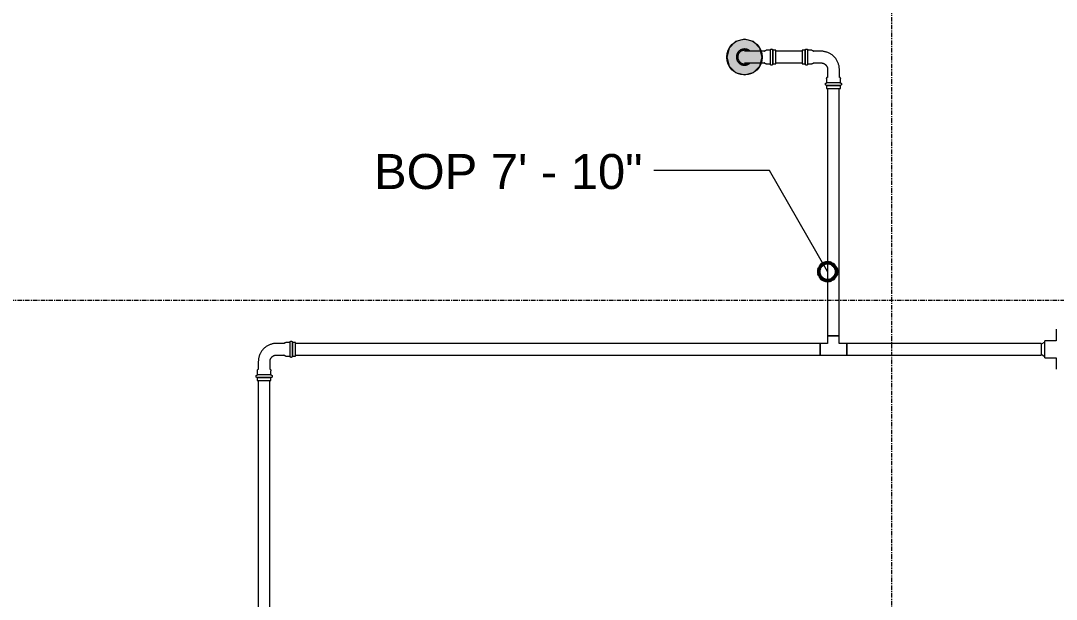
# Model space of a CAD drawing. Header units: inches. Extents: x -3679 to 241, y -496 to 1784.
# Drawn here: x -2538.9 to -2422.5, y 165.4 to 230.4 of the extents above; entities that cross this region are included whole.
import ezdxf

# ---------------------------------------------------------------- set-up
doc = ezdxf.new("R2010")
doc.units = ezdxf.units.IN
doc.header["$MEASUREMENT"] = 0
doc.linetypes.add('Grid Line', pattern=[0.875, 0.5, -0.125, 0.125, -0.125])
for name, color, linetype, lineweight in [('A-ANNO-NOTE', 250, 'Continuous', 9), ('G-ANNO-DIMS', 251, 'Continuous', 9), ('P-PIPE', 1, 'Continuous', 9), ('S-GRID', 8, 'Continuous', 9)]:
    doc.layers.add(name, color=color, linetype=linetype, lineweight=lineweight)
doc.styles.add('Arial', font='arial.ttf', dxfattribs={"height": 3.934132})

# ---------------------------------------------------------------- blocks, each defined once
blk = doc.blocks.new('Victaulic-VicPress316-Elbow 90-45deg Style P568_P571 - Standard-V1-SECOND LEVEL')
at = {"layer": 'P-PIPE'}
for p, q in [((-0.77, 3.52), (-0.77, 3.18)), ((0.77, 3.52), (-0.77, 3.52)), ((0.77, 3.18), (0.77, 3.52)), ((-0.77, 3.18), (0.77, 3.18)), ((-0.77, 2.89), (-0.77, 2.44)), ((-0.77, 2.89), (0.77, 2.89)), ((0.77, 2.44), (0.77, 2.89)), ((-0.66, 2.28), (-0.66, 1.39)), ((0.66, 1.39), (0.66, 2.28)), ((-3.18, 0.77), (-3.52, 0.77)), ((-3.52, 0.77), (-3.52, -0.77)), ((-3.18, -0.77), (-3.18, 0.77)), ((-2.44, 0.77), (-2.89, 0.77)), ((-2.89, -0.77), (-2.89, 0.77)), ((-1.39, 0.66), (-2.28, 0.66)), ((-3.52, -0.77), (-3.18, -0.77)), ((-2.89, -0.77), (-2.44, -0.77)), ((-2.28, -0.66), (-1.39, -0.66))]:
    blk.add_line(p, q, dxfattribs=at)
at = {"layer": 'P-PIPE', "flags": 128}
for points in [[(-0.77, 2.89), (-0.77, 2.89), (-0.78, 2.89), (-0.78, 2.89), (-0.79, 2.89), (-0.8, 2.89), (-0.8, 2.89), (-0.81, 2.9), (-0.81, 2.9), (-0.82, 2.9), (-0.82, 2.9), (-0.83, 2.9), (-0.83, 2.91), (-0.84, 2.91), (-0.84, 2.91), (-0.85, 2.92), (-0.85, 2.92), (-0.86, 2.92), (-0.86, 2.93), (-0.87, 2.93), (-0.87, 2.93), (-0.87, 2.94), (-0.88, 2.94), (-0.88, 2.95), (-0.89, 2.95), (-0.89, 2.96), (-0.89, 2.96), (-0.89, 2.97), (-0.9, 2.97), (-0.9, 2.98), (-0.9, 2.98), (-0.9, 2.99), (-0.91, 2.99), (-0.91, 3), (-0.91, 3.01), (-0.91, 3.01), (-0.91, 3.02), (-0.91, 3.02), (-0.91, 3.03), (-0.91, 3.03), (-0.91, 3.04), (-0.91, 3.05), (-0.91, 3.05), (-0.91, 3.06), (-0.91, 3.06), (-0.91, 3.07), (-0.91, 3.07), (-0.91, 3.08), (-0.9, 3.09), (-0.9, 3.09), (-0.9, 3.1), (-0.9, 3.1), (-0.89, 3.11), (-0.89, 3.11), (-0.89, 3.12), (-0.88, 3.12), (-0.88, 3.13), (-0.88, 3.13), (-0.87, 3.14), (-0.87, 3.14), (-0.86, 3.14), (-0.86, 3.15), (-0.86, 3.15), (-0.85, 3.15), (-0.85, 3.16), (-0.84, 3.16), (-0.84, 3.16), (-0.83, 3.17), (-0.83, 3.17), (-0.82, 3.17), (-0.82, 3.17), (-0.81, 3.17), (-0.8, 3.18), (-0.8, 3.18), (-0.79, 3.18), (-0.79, 3.18), (-0.78, 3.18), (-0.78, 3.18), (-0.77, 3.18), (-0.77, 3.18)], [(0.77, 3.18), (0.77, 3.18), (0.76, 3.18), (0.76, 3.18), (0.76, 3.18), (0.75, 3.18), (0.74, 3.18), (0.74, 3.18), (0.73, 3.18), (0.72, 3.18), (0.71, 3.18), (0.69, 3.18), (0.68, 3.18), (0.67, 3.18), (0.65, 3.18), (0.63, 3.18), (0.61, 3.18), (0.6, 3.18), (0.58, 3.18), (0.56, 3.18), (0.53, 3.18), (0.51, 3.18), (0.49, 3.18), (0.46, 3.18), (0.44, 3.18), (0.41, 3.18), (0.39, 3.18), (0.36, 3.18), (0.33, 3.18), (0.31, 3.18), (0.28, 3.18), (0.25, 3.18), (0.22, 3.18), (0.19, 3.18), (0.16, 3.18), (0.13, 3.18), (0.1, 3.18), (0.07, 3.18), (0.04, 3.18), (0.01, 3.18), (-0.02, 3.18), (-0.05, 3.18), (-0.08, 3.18), (-0.11, 3.18), (-0.14, 3.18), (-0.17, 3.18), (-0.2, 3.18), (-0.23, 3.18), (-0.26, 3.18), (-0.29, 3.18), (-0.32, 3.18), (-0.35, 3.18), (-0.37, 3.18), (-0.4, 3.18), (-0.43, 3.18), (-0.45, 3.18), (-0.48, 3.18), (-0.5, 3.18), (-0.52, 3.18), (-0.54, 3.18), (-0.57, 3.18), (-0.59, 3.18), (-0.6, 3.18), (-0.62, 3.18), (-0.64, 3.18), (-0.66, 3.18), (-0.67, 3.18), (-0.69, 3.18), (-0.7, 3.18), (-0.71, 3.18), (-0.72, 3.18), (-0.73, 3.18), (-0.74, 3.18), (-0.75, 3.18), (-0.75, 3.18), (-0.76, 3.18), (-0.76, 3.18), (-0.77, 3.18), (-0.77, 3.18), (-0.77, 3.18)], [(-0.77, 3.18), (-0.77, 3.18), (-0.76, 3.18), (-0.76, 3.18), (-0.76, 3.18), (-0.75, 3.18), (-0.74, 3.18), (-0.74, 3.18), (-0.73, 3.18)], [(-0.77, 2.89), (-0.77, 2.89), (-0.76, 2.89), (-0.76, 2.89), (-0.76, 2.89), (-0.75, 2.89), (-0.74, 2.89), (-0.74, 2.89), (-0.73, 2.89), (-0.72, 2.89), (-0.71, 2.89), (-0.69, 2.89), (-0.68, 2.89), (-0.67, 2.89), (-0.65, 2.89), (-0.63, 2.89), (-0.61, 2.89), (-0.6, 2.89), (-0.58, 2.89), (-0.56, 2.89), (-0.53, 2.89), (-0.51, 2.89), (-0.49, 2.89), (-0.46, 2.89), (-0.44, 2.89), (-0.41, 2.89), (-0.39, 2.89), (-0.36, 2.89), (-0.33, 2.89), (-0.31, 2.89), (-0.28, 2.89), (-0.25, 2.89), (-0.22, 2.89), (-0.19, 2.89), (-0.16, 2.89), (-0.13, 2.89), (-0.1, 2.89), (-0.07, 2.89), (-0.04, 2.89), (-0.01, 2.89), (0.02, 2.89), (0.05, 2.89), (0.08, 2.89), (0.11, 2.89), (0.14, 2.89), (0.17, 2.89), (0.2, 2.89), (0.23, 2.89), (0.26, 2.89), (0.29, 2.89), (0.32, 2.89), (0.35, 2.89), (0.37, 2.89), (0.4, 2.89), (0.43, 2.89), (0.45, 2.89), (0.48, 2.89), (0.5, 2.89), (0.52, 2.89), (0.54, 2.89), (0.57, 2.89), (0.59, 2.89), (0.6, 2.89), (0.62, 2.89), (0.64, 2.89), (0.66, 2.89), (0.67, 2.89), (0.69, 2.89), (0.7, 2.89), (0.71, 2.89), (0.72, 2.89), (0.73, 2.89), (0.74, 2.89), (0.75, 2.89), (0.75, 2.89), (0.76, 2.89), (0.76, 2.89), (0.77, 2.89), (0.77, 2.89), (0.77, 2.89)], [(-0.72, 2.89), (-0.73, 2.89), (-0.74, 2.89), (-0.75, 2.89), (-0.75, 2.89), (-0.76, 2.89), (-0.76, 2.89), (-0.77, 2.89), (-0.77, 2.89), (-0.77, 2.89)], [(-0.66, 2.22), (-0.67, 2.23), (-0.67, 2.23), (-0.68, 2.24), (-0.69, 2.25), (-0.7, 2.26), (-0.7, 2.27), (-0.71, 2.27), (-0.72, 2.28), (-0.72, 2.29), (-0.73, 2.3), (-0.73, 2.31), (-0.74, 2.32), (-0.74, 2.33), (-0.75, 2.34), (-0.75, 2.35), (-0.76, 2.36), (-0.76, 2.37), (-0.76, 2.38), (-0.76, 2.39), (-0.76, 2.4), (-0.77, 2.42), (-0.77, 2.43), (-0.77, 2.44), (-0.77, 2.44)], [(0.77, 2.44), (0.77, 2.43), (0.77, 2.42), (0.76, 2.41), (0.76, 2.4), (0.76, 2.38), (0.76, 2.37), (0.76, 2.36), (0.75, 2.35), (0.75, 2.34), (0.74, 2.33), (0.74, 2.32), (0.74, 2.31), (0.73, 2.3), (0.72, 2.29), (0.72, 2.29), (0.71, 2.28), (0.71, 2.27), (0.7, 2.26), (0.69, 2.25), (0.68, 2.24), (0.68, 2.24), (0.67, 2.23), (0.66, 2.22), (0.66, 2.22)], [(0.72, 3.18), (0.73, 3.18), (0.74, 3.18), (0.75, 3.18), (0.75, 3.18), (0.76, 3.18), (0.76, 3.18), (0.77, 3.18), (0.77, 3.18), (0.77, 3.18)], [(0.77, 2.89), (0.77, 2.89), (0.76, 2.89), (0.76, 2.89), (0.76, 2.89), (0.75, 2.89), (0.74, 2.89), (0.74, 2.89), (0.73, 2.89)], [(0.77, 3.18), (0.77, 3.18), (0.78, 3.18), (0.78, 3.18), (0.79, 3.18), (0.8, 3.18), (0.8, 3.18), (0.81, 3.18), (0.81, 3.17), (0.82, 3.17), (0.82, 3.17), (0.83, 3.17), (0.83, 3.17), (0.84, 3.16), (0.84, 3.16), (0.85, 3.16), (0.85, 3.15), (0.86, 3.15), (0.86, 3.15), (0.87, 3.14), (0.87, 3.14), (0.87, 3.13), (0.88, 3.13), (0.88, 3.12), (0.89, 3.12), (0.89, 3.11), (0.89, 3.11), (0.89, 3.1), (0.9, 3.1), (0.9, 3.09), (0.9, 3.09), (0.9, 3.08), (0.91, 3.08), (0.91, 3.07), (0.91, 3.07), (0.91, 3.06), (0.91, 3.05), (0.91, 3.05), (0.91, 3.04), (0.91, 3.04), (0.91, 3.03), (0.91, 3.03), (0.91, 3.02), (0.91, 3.01), (0.91, 3.01), (0.91, 3), (0.91, 3), (0.91, 2.99), (0.9, 2.99), (0.9, 2.98), (0.9, 2.98), (0.9, 2.97), (0.89, 2.97), (0.89, 2.96), (0.89, 2.96), (0.88, 2.95), (0.88, 2.95), (0.88, 2.94), (0.87, 2.94), (0.87, 2.93), (0.86, 2.93), (0.86, 2.92), (0.86, 2.92), (0.85, 2.92), (0.85, 2.91), (0.84, 2.91), (0.84, 2.91), (0.83, 2.91), (0.83, 2.9), (0.82, 2.9), (0.82, 2.9), (0.81, 2.9), (0.8, 2.9), (0.8, 2.89), (0.79, 2.89), (0.79, 2.89), (0.78, 2.89), (0.78, 2.89), (0.77, 2.89), (0.77, 2.89)], [(-0.66, 1.39), (-0.66, 1.36), (-0.66, 1.33), (-0.66, 1.3), (-0.67, 1.28), (-0.67, 1.25), (-0.68, 1.22), (-0.69, 1.19), (-0.69, 1.16), (-0.7, 1.13), (-0.72, 1.11), (-0.73, 1.08), (-0.74, 1.05), (-0.75, 1.03), (-0.77, 1), (-0.79, 0.98), (-0.8, 0.95), (-0.82, 0.93), (-0.84, 0.91), (-0.86, 0.89), (-0.88, 0.87), (-0.9, 0.85), (-0.92, 0.83), (-0.95, 0.81), (-0.97, 0.79), (-1, 0.77), (-1.02, 0.76), (-1.05, 0.74), (-1.07, 0.73), (-1.1, 0.72), (-1.13, 0.71), (-1.15, 0.7), (-1.18, 0.69), (-1.21, 0.68), (-1.24, 0.67), (-1.27, 0.67), (-1.3, 0.66), (-1.33, 0.66), (-1.36, 0.66), (-1.39, 0.66), (-1.39, 0.66)], [(-1.39, -0.66), (-1.31, -0.66), (-1.23, -0.65), (-1.15, -0.64), (-1.07, -0.63), (-0.99, -0.62), (-0.91, -0.6), (-0.83, -0.58), (-0.75, -0.55), (-0.67, -0.53), (-0.59, -0.5), (-0.52, -0.46), (-0.45, -0.43), (-0.37, -0.39), (-0.3, -0.34), (-0.24, -0.3), (-0.17, -0.25), (-0.1, -0.2), (-0.04, -0.15), (0.02, -0.09), (0.08, -0.04), (0.13, 0.02), (0.19, 0.09), (0.24, 0.15), (0.29, 0.22), (0.33, 0.29), (0.38, 0.35), (0.42, 0.43), (0.45, 0.5), (0.49, 0.57), (0.52, 0.65), (0.55, 0.73), (0.57, 0.81), (0.59, 0.88), (0.61, 0.96), (0.63, 1.04), (0.64, 1.13), (0.65, 1.21), (0.65, 1.29), (0.66, 1.37), (0.66, 1.39)], [(-3.18, 0.77), (-3.18, 0.77), (-3.18, 0.78), (-3.18, 0.78), (-3.18, 0.79), (-3.18, 0.8), (-3.18, 0.8), (-3.18, 0.81), (-3.17, 0.81), (-3.17, 0.82), (-3.17, 0.82), (-3.17, 0.83), (-3.17, 0.83), (-3.16, 0.84), (-3.16, 0.84), (-3.16, 0.85), (-3.15, 0.85), (-3.15, 0.86), (-3.15, 0.86), (-3.14, 0.87), (-3.14, 0.87), (-3.13, 0.87), (-3.13, 0.88), (-3.12, 0.88), (-3.12, 0.89), (-3.11, 0.89), (-3.11, 0.89), (-3.1, 0.89), (-3.1, 0.9), (-3.09, 0.9), (-3.09, 0.9), (-3.08, 0.9), (-3.08, 0.91), (-3.07, 0.91), (-3.07, 0.91), (-3.06, 0.91), (-3.05, 0.91), (-3.05, 0.91), (-3.04, 0.91), (-3.04, 0.91), (-3.03, 0.91), (-3.03, 0.91), (-3.02, 0.91), (-3.01, 0.91), (-3.01, 0.91), (-3, 0.91), (-3, 0.91), (-2.99, 0.91), (-2.99, 0.9), (-2.98, 0.9), (-2.98, 0.9), (-2.97, 0.9), (-2.97, 0.89), (-2.96, 0.89), (-2.96, 0.89), (-2.95, 0.88), (-2.95, 0.88), (-2.94, 0.88), (-2.94, 0.87), (-2.93, 0.87), (-2.93, 0.86), (-2.92, 0.86), (-2.92, 0.86), (-2.92, 0.85), (-2.91, 0.85), (-2.91, 0.84), (-2.91, 0.84), (-2.91, 0.83), (-2.9, 0.83), (-2.9, 0.82), (-2.9, 0.82), (-2.9, 0.81), (-2.9, 0.8), (-2.89, 0.8), (-2.89, 0.79), (-2.89, 0.79), (-2.89, 0.78), (-2.89, 0.78), (-2.89, 0.77), (-2.89, 0.77)], [(-3.18, 0.77), (-3.18, 0.77), (-3.18, 0.76), (-3.18, 0.76), (-3.18, 0.76), (-3.18, 0.75), (-3.18, 0.74), (-3.18, 0.74), (-3.18, 0.73), (-3.18, 0.72), (-3.18, 0.71), (-3.18, 0.69), (-3.18, 0.68), (-3.18, 0.67), (-3.18, 0.65), (-3.18, 0.63), (-3.18, 0.61), (-3.18, 0.6), (-3.18, 0.58), (-3.18, 0.56), (-3.18, 0.53), (-3.18, 0.51), (-3.18, 0.49), (-3.18, 0.46), (-3.18, 0.44), (-3.18, 0.41), (-3.18, 0.39), (-3.18, 0.36), (-3.18, 0.33), (-3.18, 0.31), (-3.18, 0.28), (-3.18, 0.25), (-3.18, 0.22), (-3.18, 0.19), (-3.18, 0.16), (-3.18, 0.13), (-3.18, 0.1), (-3.18, 0.07), (-3.18, 0.04), (-3.18, 0.01), (-3.18, -0.02), (-3.18, -0.05), (-3.18, -0.08), (-3.18, -0.11), (-3.18, -0.14), (-3.18, -0.17), (-3.18, -0.2), (-3.18, -0.23), (-3.18, -0.26), (-3.18, -0.29), (-3.18, -0.32), (-3.18, -0.35), (-3.18, -0.37), (-3.18, -0.4), (-3.18, -0.43), (-3.18, -0.45), (-3.18, -0.48), (-3.18, -0.5), (-3.18, -0.52), (-3.18, -0.54), (-3.18, -0.57), (-3.18, -0.59), (-3.18, -0.6), (-3.18, -0.62), (-3.18, -0.64), (-3.18, -0.66), (-3.18, -0.67), (-3.18, -0.69), (-3.18, -0.7), (-3.18, -0.71), (-3.18, -0.72), (-3.18, -0.73), (-3.18, -0.74), (-3.18, -0.75), (-3.18, -0.75), (-3.18, -0.76), (-3.18, -0.76), (-3.18, -0.77), (-3.18, -0.77), (-3.18, -0.77)], [(-3.18, 0.72), (-3.18, 0.73), (-3.18, 0.74), (-3.18, 0.75), (-3.18, 0.75), (-3.18, 0.76), (-3.18, 0.76), (-3.18, 0.77), (-3.18, 0.77), (-3.18, 0.77)], [(-2.89, -0.77), (-2.89, -0.77), (-2.89, -0.76), (-2.89, -0.76), (-2.89, -0.76), (-2.89, -0.75), (-2.89, -0.74), (-2.89, -0.74), (-2.89, -0.73), (-2.89, -0.72), (-2.89, -0.71), (-2.89, -0.69), (-2.89, -0.68), (-2.89, -0.67), (-2.89, -0.65), (-2.89, -0.63), (-2.89, -0.61), (-2.89, -0.6), (-2.89, -0.58), (-2.89, -0.56), (-2.89, -0.53), (-2.89, -0.51), (-2.89, -0.49), (-2.89, -0.46), (-2.89, -0.44), (-2.89, -0.41), (-2.89, -0.39), (-2.89, -0.36), (-2.89, -0.33), (-2.89, -0.31), (-2.89, -0.28), (-2.89, -0.25), (-2.89, -0.22), (-2.89, -0.19), (-2.89, -0.16), (-2.89, -0.13), (-2.89, -0.1), (-2.89, -0.07), (-2.89, -0.04), (-2.89, -0.01), (-2.89, 0.02), (-2.89, 0.05), (-2.89, 0.08), (-2.89, 0.11), (-2.89, 0.14), (-2.89, 0.17), (-2.89, 0.2), (-2.89, 0.23), (-2.89, 0.26), (-2.89, 0.29), (-2.89, 0.32), (-2.89, 0.35), (-2.89, 0.37), (-2.89, 0.4), (-2.89, 0.43), (-2.89, 0.45), (-2.89, 0.48), (-2.89, 0.5), (-2.89, 0.52), (-2.89, 0.54), (-2.89, 0.57), (-2.89, 0.59), (-2.89, 0.6), (-2.89, 0.62), (-2.89, 0.64), (-2.89, 0.66), (-2.89, 0.67), (-2.89, 0.69), (-2.89, 0.7), (-2.89, 0.71), (-2.89, 0.72), (-2.89, 0.73), (-2.89, 0.74), (-2.89, 0.75), (-2.89, 0.75), (-2.89, 0.76), (-2.89, 0.76), (-2.89, 0.77), (-2.89, 0.77), (-2.89, 0.77)], [(-2.89, 0.77), (-2.89, 0.77), (-2.89, 0.76), (-2.89, 0.76), (-2.89, 0.76), (-2.89, 0.75), (-2.89, 0.74), (-2.89, 0.74), (-2.89, 0.73)], [(-2.44, 0.77), (-2.43, 0.77), (-2.42, 0.77), (-2.41, 0.76), (-2.4, 0.76), (-2.38, 0.76), (-2.37, 0.76), (-2.36, 0.76), (-2.35, 0.75), (-2.34, 0.75), (-2.33, 0.74), (-2.32, 0.74), (-2.31, 0.74), (-2.3, 0.73), (-2.29, 0.72), (-2.29, 0.72), (-2.28, 0.71), (-2.27, 0.71), (-2.26, 0.7), (-2.25, 0.69), (-2.24, 0.68), (-2.24, 0.68), (-2.23, 0.67), (-2.22, 0.66), (-2.22, 0.66)], [(-3.18, -0.77), (-3.18, -0.77), (-3.18, -0.76), (-3.18, -0.76), (-3.18, -0.76), (-3.18, -0.75), (-3.18, -0.74), (-3.18, -0.74), (-3.18, -0.73)], [(-2.89, -0.77), (-2.89, -0.77), (-2.89, -0.78), (-2.89, -0.78), (-2.89, -0.79), (-2.89, -0.8), (-2.89, -0.8), (-2.9, -0.81), (-2.9, -0.81), (-2.9, -0.82), (-2.9, -0.82), (-2.9, -0.83), (-2.91, -0.83), (-2.91, -0.84), (-2.91, -0.84), (-2.92, -0.85), (-2.92, -0.85), (-2.92, -0.86), (-2.93, -0.86), (-2.93, -0.87), (-2.93, -0.87), (-2.94, -0.87), (-2.94, -0.88), (-2.95, -0.88), (-2.95, -0.89), (-2.96, -0.89), (-2.96, -0.89), (-2.97, -0.89), (-2.97, -0.9), (-2.98, -0.9), (-2.98, -0.9), (-2.99, -0.9), (-2.99, -0.91), (-3, -0.91), (-3.01, -0.91), (-3.01, -0.91), (-3.02, -0.91), (-3.02, -0.91), (-3.03, -0.91), (-3.03, -0.91), (-3.04, -0.91), (-3.05, -0.91), (-3.05, -0.91), (-3.06, -0.91), (-3.06, -0.91), (-3.07, -0.91), (-3.07, -0.91), (-3.08, -0.91), (-3.09, -0.9), (-3.09, -0.9), (-3.1, -0.9), (-3.1, -0.9), (-3.11, -0.89), (-3.11, -0.89), (-3.12, -0.89), (-3.12, -0.88), (-3.13, -0.88), (-3.13, -0.88), (-3.14, -0.87), (-3.14, -0.87), (-3.14, -0.86), (-3.15, -0.86), (-3.15, -0.86), (-3.15, -0.85), (-3.16, -0.85), (-3.16, -0.84), (-3.16, -0.84), (-3.17, -0.83), (-3.17, -0.83), (-3.17, -0.82), (-3.17, -0.82), (-3.17, -0.81), (-3.18, -0.8), (-3.18, -0.8), (-3.18, -0.79), (-3.18, -0.79), (-3.18, -0.78), (-3.18, -0.78), (-3.18, -0.77), (-3.18, -0.77)], [(-2.89, -0.72), (-2.89, -0.73), (-2.89, -0.74), (-2.89, -0.75), (-2.89, -0.75), (-2.89, -0.76), (-2.89, -0.76), (-2.89, -0.77), (-2.89, -0.77), (-2.89, -0.77)], [(-2.22, -0.66), (-2.23, -0.67), (-2.23, -0.67), (-2.24, -0.68), (-2.25, -0.69), (-2.26, -0.7), (-2.27, -0.7), (-2.27, -0.71), (-2.28, -0.72), (-2.29, -0.72), (-2.3, -0.73), (-2.31, -0.73), (-2.32, -0.74), (-2.33, -0.74), (-2.34, -0.75), (-2.35, -0.75), (-2.36, -0.76), (-2.37, -0.76), (-2.38, -0.76), (-2.39, -0.76), (-2.4, -0.76), (-2.42, -0.77), (-2.43, -0.77), (-2.44, -0.77), (-2.44, -0.77)]]:
    blk.add_lwpolyline(points, dxfattribs=at)
blk = doc.blocks.new('Victaulic-VicPress316-Elbow 90-45deg Style P568_P571 - Standard-V2-SECOND LEVEL')
at = {"layer": 'P-PIPE'}
for p, q in [((-3203.7, 731.1), (-3203.7, 730.2)), ((-3202.39, 730.21), (-3202.39, 731.1)), ((-3203.81, 730.05), (-3203.81, 729.6)), ((-3202.28, 729.6), (-3202.28, 730.05)), ((-3203.05, 729.6), (-3203.81, 729.6)), ((-3203.81, 729.31), (-3203.81, 728.97)), ((-3203.05, 729.31), (-3203.81, 729.31)), ((-3203.81, 728.97), (-3203.05, 728.97)), ((-3202.28, 729.6), (-3203.05, 729.6)), ((-3202.28, 729.31), (-3203.05, 729.31)), ((-3203.05, 728.97), (-3202.28, 728.97)), ((-3202.28, 728.97), (-3202.28, 729.31))]:
    blk.add_line(p, q, dxfattribs=at)
at = {"layer": 'P-PIPE', "flags": 128}
for points in [[(-3203.05, 733.4), (-3203.08, 733.4), (-3203.12, 733.4), (-3203.16, 733.4), (-3203.19, 733.39), (-3203.23, 733.38), (-3203.26, 733.38), (-3203.3, 733.37), (-3203.33, 733.36), (-3203.37, 733.34), (-3203.4, 733.33), (-3203.43, 733.32), (-3203.47, 733.3), (-3203.5, 733.28), (-3203.53, 733.26), (-3203.56, 733.24), (-3203.59, 733.22), (-3203.62, 733.2), (-3203.65, 733.18), (-3203.67, 733.15), (-3203.7, 733.13), (-3203.73, 733.1), (-3203.75, 733.07), (-3203.77, 733.04), (-3203.79, 733.01), (-3203.81, 732.98), (-3203.83, 732.95), (-3203.85, 732.92), (-3203.87, 732.89), (-3203.88, 732.85), (-3203.9, 732.82), (-3203.91, 732.79), (-3203.92, 732.75), (-3203.93, 732.72), (-3203.94, 732.68), (-3203.94, 732.65), (-3203.95, 732.61), (-3203.95, 732.57), (-3203.96, 732.54), (-3203.96, 732.5), (-3203.96, 732.46), (-3203.96, 732.43), (-3203.95, 732.39), (-3203.95, 732.35), (-3203.94, 732.32), (-3203.93, 732.28), (-3203.93, 732.25), (-3203.91, 732.21), (-3203.9, 732.18), (-3203.89, 732.14), (-3203.88, 732.11), (-3203.86, 732.08), (-3203.84, 732.05), (-3203.82, 732.01), (-3203.8, 731.98), (-3203.78, 731.95), (-3203.76, 731.92), (-3203.74, 731.9), (-3203.71, 731.87)], [(-3202.39, 731.86), (-3202.37, 731.88), (-3202.34, 731.91), (-3202.32, 731.94), (-3202.3, 731.97), (-3202.28, 732), (-3202.26, 732.03), (-3202.24, 732.06), (-3202.23, 732.09), (-3202.21, 732.13), (-3202.2, 732.16), (-3202.18, 732.19), (-3202.17, 732.23), (-3202.16, 732.26), (-3202.15, 732.3), (-3202.15, 732.33), (-3202.14, 732.37), (-3202.14, 732.41), (-3202.14, 732.44), (-3202.13, 732.48), (-3202.13, 732.52), (-3202.14, 732.55), (-3202.14, 732.59), (-3202.14, 732.63), (-3202.15, 732.66), (-3202.16, 732.7), (-3202.17, 732.73), (-3202.18, 732.77), (-3202.19, 732.8), (-3202.2, 732.84), (-3202.22, 732.87), (-3202.23, 732.9), (-3202.25, 732.93), (-3202.27, 732.97), (-3202.29, 733), (-3202.31, 733.03), (-3202.33, 733.06), (-3202.35, 733.08), (-3202.38, 733.11), (-3202.4, 733.14), (-3202.43, 733.16), (-3202.46, 733.19), (-3202.49, 733.21), (-3202.51, 733.23), (-3202.55, 733.25), (-3202.58, 733.27), (-3202.61, 733.29), (-3202.64, 733.31), (-3202.67, 733.32), (-3202.71, 733.34), (-3202.74, 733.35), (-3202.78, 733.36), (-3202.81, 733.37), (-3202.85, 733.38), (-3202.88, 733.39), (-3202.92, 733.39), (-3202.95, 733.4), (-3202.99, 733.4), (-3203.03, 733.4), (-3203.05, 733.4)], [(-3203.05, 733.26), (-3203.08, 733.26), (-3203.11, 733.25), (-3203.14, 733.25), (-3203.17, 733.25), (-3203.2, 733.24), (-3203.23, 733.23), (-3203.26, 733.23), (-3203.29, 733.22), (-3203.32, 733.21), (-3203.34, 733.2), (-3203.37, 733.18), (-3203.4, 733.17), (-3203.43, 733.16), (-3203.45, 733.14), (-3203.48, 733.12), (-3203.5, 733.1), (-3203.53, 733.09), (-3203.55, 733.07), (-3203.57, 733.05), (-3203.6, 733.02), (-3203.62, 733), (-3203.64, 732.98), (-3203.66, 732.95), (-3203.67, 732.93), (-3203.69, 732.9), (-3203.71, 732.88), (-3203.72, 732.85), (-3203.74, 732.82), (-3203.75, 732.8), (-3203.76, 732.77), (-3203.77, 732.74), (-3203.78, 732.71), (-3203.79, 732.68), (-3203.8, 732.65), (-3203.8, 732.62), (-3203.81, 732.59), (-3203.81, 732.56), (-3203.81, 732.53), (-3203.81, 732.5), (-3203.81, 732.47), (-3203.81, 732.44), (-3203.81, 732.41), (-3203.8, 732.38), (-3203.8, 732.35), (-3203.79, 732.32), (-3203.78, 732.29), (-3203.78, 732.26), (-3203.77, 732.23), (-3203.76, 732.2), (-3203.74, 732.17), (-3203.73, 732.14), (-3203.72, 732.12), (-3203.7, 732.1)], [(-3203.7, 732.49), (-3203.7, 732.49), (-3203.7, 732.49), (-3203.7, 732.48), (-3203.7, 732.47), (-3203.7, 732.46), (-3203.7, 732.45), (-3203.7, 732.44), (-3203.7, 732.42), (-3203.7, 732.4), (-3203.7, 732.38), (-3203.7, 732.36), (-3203.7, 732.33), (-3203.7, 732.31), (-3203.7, 732.28), (-3203.7, 732.25), (-3203.7, 732.21), (-3203.7, 732.18), (-3203.7, 732.14), (-3203.7, 732.11), (-3203.7, 732.07), (-3203.7, 732.03), (-3203.7, 731.98), (-3203.7, 731.94), (-3203.7, 731.9), (-3203.7, 731.85), (-3203.7, 731.8), (-3203.7, 731.75), (-3203.7, 731.7), (-3203.7, 731.65), (-3203.7, 731.6), (-3203.7, 731.55), (-3203.7, 731.5), (-3203.7, 731.44), (-3203.7, 731.39), (-3203.7, 731.33), (-3203.7, 731.28), (-3203.7, 731.22), (-3203.7, 731.17), (-3203.7, 731.11), (-3203.7, 731.1)], [(-3202.39, 732.1), (-3202.37, 732.13), (-3202.36, 732.16), (-3202.34, 732.18), (-3202.33, 732.21), (-3202.32, 732.24), (-3202.31, 732.27), (-3202.3, 732.3), (-3202.3, 732.33), (-3202.29, 732.36), (-3202.29, 732.39), (-3202.28, 732.42), (-3202.28, 732.45), (-3202.28, 732.48), (-3202.28, 732.51), (-3202.28, 732.54), (-3202.28, 732.57), (-3202.29, 732.6), (-3202.29, 732.63), (-3202.3, 732.66), (-3202.31, 732.69), (-3202.32, 732.72), (-3202.33, 732.75), (-3202.34, 732.78), (-3202.35, 732.81), (-3202.36, 732.84), (-3202.38, 732.86), (-3202.39, 732.89), (-3202.41, 732.92), (-3202.43, 732.94), (-3202.44, 732.97), (-3202.46, 732.99), (-3202.48, 733.01), (-3202.51, 733.03), (-3202.53, 733.06), (-3202.55, 733.08), (-3202.58, 733.09), (-3202.6, 733.11), (-3202.62, 733.13), (-3202.65, 733.15), (-3202.68, 733.16), (-3202.7, 733.18), (-3202.73, 733.19), (-3202.76, 733.2), (-3202.79, 733.21), (-3202.82, 733.22), (-3202.85, 733.23), (-3202.88, 733.24), (-3202.91, 733.24), (-3202.94, 733.25), (-3202.97, 733.25), (-3203, 733.26), (-3203.03, 733.26), (-3203.05, 733.26)], [(-3202.39, 731.1), (-3202.39, 731.15), (-3202.39, 731.21), (-3202.39, 731.26), (-3202.39, 731.32), (-3202.39, 731.37), (-3202.39, 731.43), (-3202.39, 731.48), (-3202.39, 731.54), (-3202.39, 731.59), (-3202.39, 731.64), (-3202.39, 731.69), (-3202.39, 731.74), (-3202.39, 731.79), (-3202.39, 731.84), (-3202.39, 731.88), (-3202.39, 731.93), (-3202.39, 731.97), (-3202.39, 732.02), (-3202.39, 732.06), (-3202.39, 732.1), (-3202.39, 732.13), (-3202.39, 732.17), (-3202.39, 732.21), (-3202.39, 732.24), (-3202.39, 732.27), (-3202.39, 732.3), (-3202.39, 732.33), (-3202.39, 732.35), (-3202.39, 732.37), (-3202.39, 732.4), (-3202.39, 732.41), (-3202.39, 732.43), (-3202.39, 732.45), (-3202.39, 732.46), (-3202.39, 732.47), (-3202.39, 732.48), (-3202.39, 732.48), (-3202.39, 732.49), (-3202.39, 732.49), (-3202.39, 732.49)], [(-3203.81, 730.05), (-3203.81, 730.06), (-3203.81, 730.07), (-3203.81, 730.08), (-3203.81, 730.09), (-3203.81, 730.11), (-3203.8, 730.12), (-3203.8, 730.13), (-3203.8, 730.14), (-3203.8, 730.15), (-3203.79, 730.16), (-3203.79, 730.17), (-3203.78, 730.18), (-3203.78, 730.19), (-3203.77, 730.2), (-3203.76, 730.2), (-3203.76, 730.21), (-3203.75, 730.22), (-3203.74, 730.23), (-3203.74, 730.24), (-3203.73, 730.25), (-3203.72, 730.25), (-3203.71, 730.26), (-3203.71, 730.27), (-3203.7, 730.27)], [(-3202.39, 730.27), (-3202.38, 730.26), (-3202.37, 730.26), (-3202.36, 730.25), (-3202.36, 730.24), (-3202.35, 730.23), (-3202.34, 730.22), (-3202.33, 730.22), (-3202.33, 730.21), (-3202.32, 730.2), (-3202.32, 730.19), (-3202.31, 730.18), (-3202.31, 730.17), (-3202.3, 730.16), (-3202.3, 730.15), (-3202.29, 730.14), (-3202.29, 730.13), (-3202.29, 730.12), (-3202.29, 730.11), (-3202.28, 730.1), (-3202.28, 730.09), (-3202.28, 730.07), (-3202.28, 730.06), (-3202.28, 730.05), (-3202.28, 730.05)], [(-3203.81, 729.31), (-3203.82, 729.31), (-3203.82, 729.31), (-3203.83, 729.31), (-3203.84, 729.31), (-3203.84, 729.31), (-3203.85, 729.31), (-3203.85, 729.31), (-3203.86, 729.32), (-3203.86, 729.32), (-3203.87, 729.32), (-3203.87, 729.32), (-3203.88, 729.32), (-3203.88, 729.33), (-3203.89, 729.33), (-3203.89, 729.33), (-3203.9, 729.34), (-3203.9, 729.34), (-3203.91, 729.34), (-3203.91, 729.35), (-3203.92, 729.35), (-3203.92, 729.36), (-3203.92, 729.36), (-3203.93, 729.37), (-3203.93, 729.37), (-3203.93, 729.38), (-3203.94, 729.38), (-3203.94, 729.39), (-3203.94, 729.39), (-3203.95, 729.4), (-3203.95, 729.4), (-3203.95, 729.41), (-3203.95, 729.41), (-3203.95, 729.42), (-3203.95, 729.42), (-3203.96, 729.43), (-3203.96, 729.44), (-3203.96, 729.44), (-3203.96, 729.45), (-3203.96, 729.45), (-3203.96, 729.46), (-3203.96, 729.46), (-3203.96, 729.47), (-3203.96, 729.48), (-3203.96, 729.48), (-3203.95, 729.49), (-3203.95, 729.49), (-3203.95, 729.5), (-3203.95, 729.5), (-3203.95, 729.51), (-3203.94, 729.51), (-3203.94, 729.52), (-3203.94, 729.52), (-3203.94, 729.53), (-3203.93, 729.53), (-3203.93, 729.54), (-3203.93, 729.54), (-3203.92, 729.55), (-3203.92, 729.55), (-3203.92, 729.56), (-3203.91, 729.56), (-3203.91, 729.57), (-3203.9, 729.57), (-3203.9, 729.57), (-3203.89, 729.58), (-3203.89, 729.58), (-3203.88, 729.58), (-3203.88, 729.58), (-3203.87, 729.59), (-3203.87, 729.59), (-3203.86, 729.59), (-3203.86, 729.59), (-3203.85, 729.59), (-3203.84, 729.6), (-3203.84, 729.6), (-3203.83, 729.6), (-3203.83, 729.6), (-3203.82, 729.6), (-3203.82, 729.6), (-3203.81, 729.6)], [(-3203.05, 729.6), (-3203.08, 729.6), (-3203.11, 729.6), (-3203.14, 729.6), (-3203.17, 729.6), (-3203.2, 729.6), (-3203.23, 729.6), (-3203.26, 729.6), (-3203.29, 729.6), (-3203.32, 729.6), (-3203.34, 729.6), (-3203.37, 729.6), (-3203.4, 729.6), (-3203.43, 729.6), (-3203.45, 729.6), (-3203.48, 729.6), (-3203.5, 729.6), (-3203.53, 729.6), (-3203.55, 729.6), (-3203.57, 729.6), (-3203.6, 729.6), (-3203.62, 729.6), (-3203.64, 729.6), (-3203.66, 729.6), (-3203.67, 729.6), (-3203.69, 729.6), (-3203.71, 729.6), (-3203.72, 729.6), (-3203.74, 729.6), (-3203.75, 729.6), (-3203.76, 729.6), (-3203.77, 729.6), (-3203.78, 729.6), (-3203.79, 729.6), (-3203.8, 729.6), (-3203.8, 729.6), (-3203.81, 729.6), (-3203.81, 729.6), (-3203.81, 729.6), (-3203.81, 729.6), (-3203.81, 729.6)], [(-3203.81, 729.6), (-3203.81, 729.6), (-3203.81, 729.6), (-3203.81, 729.6), (-3203.8, 729.6), (-3203.8, 729.6), (-3203.79, 729.6), (-3203.78, 729.6), (-3203.77, 729.6)], [(-3203.77, 729.31), (-3203.78, 729.31), (-3203.79, 729.31), (-3203.8, 729.31), (-3203.8, 729.31), (-3203.81, 729.31), (-3203.81, 729.31), (-3203.81, 729.31), (-3203.81, 729.31), (-3203.81, 729.31)], [(-3203.81, 729.31), (-3203.81, 729.31), (-3203.81, 729.31), (-3203.81, 729.31), (-3203.8, 729.31), (-3203.8, 729.31), (-3203.79, 729.31), (-3203.78, 729.31), (-3203.77, 729.31), (-3203.76, 729.31), (-3203.75, 729.31), (-3203.74, 729.31), (-3203.73, 729.31), (-3203.71, 729.31), (-3203.7, 729.31), (-3203.68, 729.31), (-3203.66, 729.31), (-3203.64, 729.31), (-3203.62, 729.31), (-3203.6, 729.31), (-3203.58, 729.31), (-3203.56, 729.31), (-3203.53, 729.31), (-3203.51, 729.31), (-3203.49, 729.31), (-3203.46, 729.31), (-3203.43, 729.31), (-3203.41, 729.31), (-3203.38, 729.31), (-3203.35, 729.31), (-3203.32, 729.31), (-3203.29, 729.31), (-3203.27, 729.31), (-3203.24, 729.31), (-3203.21, 729.31), (-3203.18, 729.31), (-3203.15, 729.31), (-3203.12, 729.31), (-3203.08, 729.31), (-3203.05, 729.31), (-3203.05, 729.31)], [(-3202.28, 729.6), (-3202.28, 729.6), (-3202.28, 729.6), (-3202.29, 729.6), (-3202.29, 729.6), (-3202.29, 729.6), (-3202.3, 729.6), (-3202.31, 729.6), (-3202.32, 729.6), (-3202.33, 729.6), (-3202.34, 729.6), (-3202.35, 729.6), (-3202.37, 729.6), (-3202.38, 729.6), (-3202.4, 729.6), (-3202.41, 729.6), (-3202.43, 729.6), (-3202.45, 729.6), (-3202.47, 729.6), (-3202.49, 729.6), (-3202.51, 729.6), (-3202.53, 729.6), (-3202.56, 729.6), (-3202.58, 729.6), (-3202.61, 729.6), (-3202.63, 729.6), (-3202.66, 729.6), (-3202.68, 729.6), (-3202.71, 729.6), (-3202.74, 729.6), (-3202.77, 729.6), (-3202.8, 729.6), (-3202.83, 729.6), (-3202.86, 729.6), (-3202.89, 729.6), (-3202.92, 729.6), (-3202.95, 729.6), (-3202.98, 729.6), (-3203.01, 729.6), (-3203.04, 729.6), (-3203.05, 729.6)], [(-3203.05, 729.31), (-3203.02, 729.31), (-3202.98, 729.31), (-3202.95, 729.31), (-3202.92, 729.31), (-3202.89, 729.31), (-3202.86, 729.31), (-3202.83, 729.31), (-3202.8, 729.31), (-3202.78, 729.31), (-3202.75, 729.31), (-3202.72, 729.31), (-3202.69, 729.31), (-3202.67, 729.31), (-3202.64, 729.31), (-3202.61, 729.31), (-3202.59, 729.31), (-3202.56, 729.31), (-3202.54, 729.31), (-3202.52, 729.31), (-3202.5, 729.31), (-3202.48, 729.31), (-3202.46, 729.31), (-3202.44, 729.31), (-3202.42, 729.31), (-3202.4, 729.31), (-3202.39, 729.31), (-3202.37, 729.31), (-3202.36, 729.31), (-3202.34, 729.31), (-3202.33, 729.31), (-3202.32, 729.31), (-3202.31, 729.31), (-3202.3, 729.31), (-3202.3, 729.31), (-3202.29, 729.31), (-3202.29, 729.31), (-3202.28, 729.31), (-3202.28, 729.31), (-3202.28, 729.31), (-3202.28, 729.31)], [(-3202.32, 729.6), (-3202.31, 729.6), (-3202.3, 729.6), (-3202.3, 729.6), (-3202.29, 729.6), (-3202.29, 729.6), (-3202.28, 729.6), (-3202.28, 729.6), (-3202.28, 729.6), (-3202.28, 729.6)], [(-3202.28, 729.31), (-3202.28, 729.31), (-3202.28, 729.31), (-3202.29, 729.31), (-3202.29, 729.31), (-3202.29, 729.31), (-3202.3, 729.31), (-3202.31, 729.31), (-3202.32, 729.31)], [(-3202.28, 729.6), (-3202.27, 729.6), (-3202.27, 729.6), (-3202.26, 729.6), (-3202.26, 729.6), (-3202.25, 729.6), (-3202.24, 729.6), (-3202.24, 729.59), (-3202.23, 729.59), (-3202.23, 729.59), (-3202.22, 729.59), (-3202.22, 729.59), (-3202.21, 729.58), (-3202.21, 729.58), (-3202.2, 729.58), (-3202.2, 729.57), (-3202.19, 729.57), (-3202.19, 729.57), (-3202.18, 729.56), (-3202.18, 729.56), (-3202.18, 729.56), (-3202.17, 729.55), (-3202.17, 729.55), (-3202.16, 729.54), (-3202.16, 729.54), (-3202.16, 729.53), (-3202.15, 729.53), (-3202.15, 729.52), (-3202.15, 729.52), (-3202.15, 729.51), (-3202.14, 729.51), (-3202.14, 729.5), (-3202.14, 729.5), (-3202.14, 729.49), (-3202.14, 729.48), (-3202.14, 729.48), (-3202.14, 729.47), (-3202.13, 729.47), (-3202.13, 729.46), (-3202.13, 729.46), (-3202.13, 729.45), (-3202.13, 729.44), (-3202.13, 729.44), (-3202.14, 729.43), (-3202.14, 729.43), (-3202.14, 729.42), (-3202.14, 729.42), (-3202.14, 729.41), (-3202.14, 729.4), (-3202.14, 729.4), (-3202.15, 729.39), (-3202.15, 729.39), (-3202.15, 729.38), (-3202.16, 729.38), (-3202.16, 729.37), (-3202.16, 729.37), (-3202.17, 729.36), (-3202.17, 729.36), (-3202.17, 729.35), (-3202.18, 729.35), (-3202.18, 729.35), (-3202.19, 729.34), (-3202.19, 729.34), (-3202.19, 729.34), (-3202.2, 729.33), (-3202.2, 729.33), (-3202.21, 729.33), (-3202.21, 729.32), (-3202.22, 729.32), (-3202.23, 729.32), (-3202.23, 729.32), (-3202.24, 729.32), (-3202.24, 729.31), (-3202.25, 729.31), (-3202.25, 729.31), (-3202.26, 729.31), (-3202.26, 729.31), (-3202.27, 729.31), (-3202.28, 729.31), (-3202.28, 729.31)]]:
    blk.add_lwpolyline(points, dxfattribs=at)

msp = doc.modelspace()

# ---------------------------------------------------------------- hatches: boundary and pattern name
at = {"layer": 'A-ANNO-NOTE'}
h = msp.add_hatch(color=256, dxfattribs=at)
edge = h.paths.add_edge_path(flags=0)
edge.add_arc((-2457.51, 226.36), 2, 0, 360)
msp.add_hatch(color=256, dxfattribs=at).paths.add_polyline_path([(-2457.51, 224.36), (-2456.51, 224.63), (-2455.78, 225.36), (-2455.51, 226.36), (-2455.78, 227.36), (-2456.51, 228.1), (-2457.51, 228.36), (-2458.51, 228.1), (-2459.25, 227.36), (-2459.51, 226.36), (-2459.25, 225.36), (-2458.51, 224.63), (-2457.63, 224.4)], flags=0)

# ---------------------------------------------------------------- linework, layer by layer
for p, q in [((-2457.51, 228.36), (-2458.51, 228.1)), ((-2456.51, 228.1), (-2457.51, 228.36)), ((-2459.25, 227.36), (-2459.51, 226.36)), ((-2458.51, 228.1), (-2459.25, 227.36)), ((-2455.78, 227.36), (-2456.51, 228.1)), ((-2455.51, 226.36), (-2455.78, 227.36)), ((-2459.51, 226.36), (-2459.25, 225.36)), ((-2455.78, 225.36), (-2455.51, 226.36)), ((-2459.25, 225.36), (-2458.51, 224.63)), ((-2456.51, 224.63), (-2455.78, 225.36)), ((-2458.51, 224.63), (-2457.63, 224.4)), ((-2457.63, 224.4), (-2457.51, 224.36)), ((-2457.51, 224.36), (-2456.51, 224.63))]:
    msp.add_line(p, q, dxfattribs=at)
msp.add_circle((-2457.51, 226.36), 2, dxfattribs=at)
at = {"layer": 'G-ANNO-DIMS'}
for p, q in [((-2454.72, 213.6), (-2467.7, 213.6)), ((-2448.17, 202.25), (-2454.72, 213.6))]:
    msp.add_line(p, q, dxfattribs=at)
at = {"layer": 'G-ANNO-DIMS', "lineweight": 50}
msp.add_circle((-2448.17, 202.25), 1, dxfattribs=at)
at = {"layer": 'P-PIPE'}
for p, q in [((-2451.03, 227.02), (-2453.99, 227.02)), ((-2453.99, 225.71), (-2451.03, 225.71)), ((-2448.17, 222.84), (-2448.17, 195.02)), ((-2446.86, 195.02), (-2446.86, 222.84)), ((-2422.47, 195.77), (-2422.47, 194.48)), ((-2446.86, 195.02), (-2448.17, 195.02)), ((-2448.17, 195.02), (-2448.17, 194.19)), ((-2448.17, 195.02), (-2448.15, 195.02)), ((-2448.15, 195.02), (-2448.08, 195.02)), ((-2448.08, 195.02), (-2447.98, 195.02)), ((-2447.98, 195.02), (-2447.84, 195.02)), ((-2447.84, 195.02), (-2447.69, 195.02)), ((-2447.69, 195.02), (-2447.34, 195.02)), ((-2447.34, 195.02), (-2447.19, 195.02)), ((-2447.19, 195.02), (-2447.05, 195.02)), ((-2447.05, 195.02), (-2446.95, 195.02)), ((-2446.95, 195.02), (-2446.88, 195.02)), ((-2446.88, 195.02), (-2446.86, 195.02)), ((-2446.86, 194.19), (-2446.86, 195.02)), ((-2422.47, 194.48), (-2423.76, 194.48)), ((-2423.76, 192.58), (-2423.76, 194.48)), ((-2449.01, 194.19), (-2507.99, 194.19)), ((-2448.17, 194.19), (-2449.01, 194.19)), ((-2449.01, 194.16), (-2449.01, 194.19)), ((-2449.01, 194.19), (-2449.01, 192.87)), ((-2449.01, 194.1), (-2449.01, 194.16)), ((-2449.01, 193.99), (-2449.01, 194.1)), ((-2449.01, 193.86), (-2449.01, 193.99)), ((-2449.01, 193.7), (-2449.01, 193.86)), ((-2449.01, 193.36), (-2449.01, 193.7)), ((-2449.01, 193.2), (-2449.01, 193.36)), ((-2446.02, 194.19), (-2446.86, 194.19)), ((-2424.17, 194.19), (-2446.02, 194.19)), ((-2446.02, 192.87), (-2446.02, 194.19)), ((-2446.02, 194.19), (-2446.02, 194.16)), ((-2446.02, 194.16), (-2446.02, 194.1)), ((-2446.02, 194.1), (-2446.02, 193.99)), ((-2446.02, 193.99), (-2446.02, 193.86)), ((-2446.02, 193.86), (-2446.02, 193.7)), ((-2446.02, 193.7), (-2446.02, 193.36)), ((-2446.02, 193.36), (-2446.02, 193.2)), ((-2423.76, 194.34), (-2424.17, 194.09)), ((-2424.17, 194.19), (-2424.17, 192.87)), ((-2507.99, 192.87), (-2449.01, 192.87)), ((-2449.01, 193.06), (-2449.01, 193.2)), ((-2449.01, 192.96), (-2449.01, 193.06)), ((-2449.01, 192.89), (-2449.01, 192.96)), ((-2449.01, 192.87), (-2449.01, 192.89)), ((-2449.01, 192.87), (-2446.02, 192.87)), ((-2446.02, 193.2), (-2446.02, 193.06)), ((-2446.02, 193.06), (-2446.02, 192.96)), ((-2446.02, 192.96), (-2446.02, 192.89)), ((-2446.02, 192.89), (-2446.02, 192.87)), ((-2446.02, 192.87), (-2424.17, 192.87)), ((-2424.17, 192.97), (-2423.76, 192.72)), ((-2423.76, 192.58), (-2422.47, 192.58)), ((-2422.47, 192.58), (-2422.47, 191.28)), ((-2512.17, 190.01), (-2512.17, 144.86)), ((-2510.86, 144.86), (-2510.86, 190.01))]:
    msp.add_line(p, q, dxfattribs=at)
at = {"layer": 'S-GRID', "linetype": 'Grid Line'}
for p, q in [((-2441, 1771.74), (-2441, -484.26)), ((228, 199), (-3666.39, 199))]:
    msp.add_line(p, q, dxfattribs=at)

# ---------------------------------------------------------------- block references
at = {"layer": 'P-PIPE'}
for name, p, rotation in [('Victaulic-VicPress316-Elbow 90-45deg Style P568_P571 - Standard-V2-SECOND LEVEL', (-1725.02, 3429.41), 89.99999999999977), ('Victaulic-VicPress316-Elbow 90-45deg Style P568_P571 - Standard-V1-SECOND LEVEL', (-2447.51, 226.36), 90), ('Victaulic-VicPress316-Elbow 90-45deg Style P568_P571 - Standard-V1-SECOND LEVEL', (-2511.51, 193.53), 180)]:
    msp.add_blockref(name, p, dxfattribs=dict(at, rotation=rotation))

# ---------------------------------------------------------------- texts
at = {"layer": 'G-ANNO-DIMS', "insert": (-2499.16, 215.47), "char_height": 3.9341, "width": 35.952, "attachment_point": 1, "line_spacing_factor": 0.938532, "style": 'Arial'}
msp.add_mtext('BOP 7\' - 10"', dxfattribs=at)

doc.saveas('drawing.dxf')
